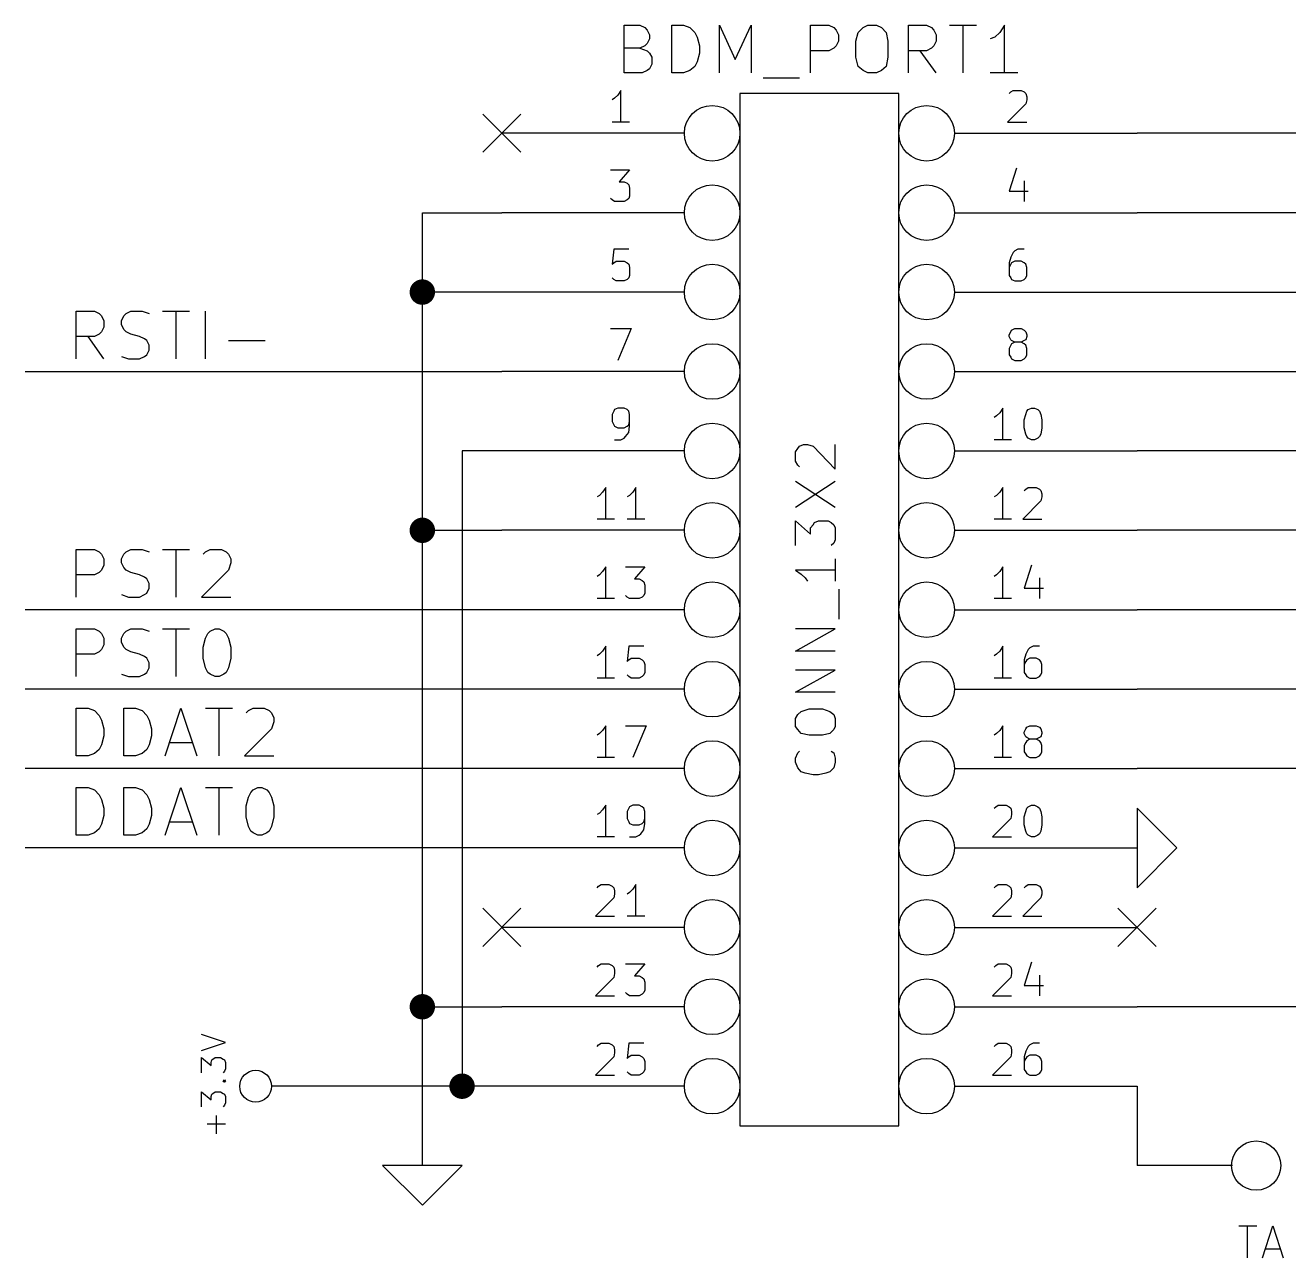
# Model space of a CAD drawing. Extents: x 4000 to 161350, y 4000 to 113000.
# Drawn here: x 121500 to 137410, y 65840 to 81360 of the extents above; entities that cross this region are included whole.
import ezdxf

# ---------------------------------------------------------------- set-up
doc = ezdxf.new("R2010")
doc.units = 0
for name, color, linetype in [('BLACK', 1, 'CONTINUOUS'), ('BLUE', 2, 'CONTINUOUS'), ('CYAN', 4, 'CONTINUOUS'), ('GREEN', 3, 'CONTINUOUS'), ('RED', 5, 'CONTINUOUS')]:
    doc.layers.add(name, color=color, linetype=linetype)

msp = doc.modelspace()

# ---------------------------------------------------------------- linework, layer by layer
at = {"layer": 'BLACK'}
for p, q in [((122140, 77160), (122140, 77760)), ((122140, 77760), (122370, 77760)), ((122370, 77760), (122430, 77730)), ((122430, 77730), (122460, 77700)), ((122460, 77700), (122490, 77640)), ((122710, 77640), (122740, 77700)), ((122740, 77700), (122770, 77730)), ((122770, 77730), (122830, 77760)), ((122830, 77760), (122970, 77760)), ((122970, 77760), (123060, 77730)), ((123230, 77760), (123570, 77760)), ((123400, 77160), (123400, 77760)), ((123770, 77160), (123770, 77760)), ((122460, 77500), (122430, 77470)), ((122490, 77560), (122460, 77500)), ((122490, 77640), (122490, 77560)), ((122710, 77590), (122710, 77640)), ((122740, 77530), (122710, 77590)), ((122770, 77500), (122740, 77530)), ((122830, 77470), (122770, 77500)), ((122370, 77440), (122140, 77440)), ((122490, 77160), (122290, 77440)), ((122430, 77470), (122370, 77440)), ((122940, 77440), (122830, 77470)), ((123000, 77410), (122940, 77440)), ((123030, 77390), (123000, 77410)), ((123060, 77330), (123030, 77390)), ((123060, 77270), (123060, 77330)), ((124060, 77390), (124520, 77390)), ((122710, 77190), (122800, 77160)), ((122940, 77160), (123000, 77190)), ((123000, 77190), (123030, 77210)), ((123030, 77210), (123060, 77270)), ((122800, 77160), (122940, 77160)), ((122140, 74160), (122140, 74760)), ((122140, 74760), (122370, 74760)), ((122370, 74760), (122430, 74730)), ((122430, 74730), (122460, 74700)), ((122460, 74700), (122490, 74640)), ((122490, 74640), (122490, 74560)), ((122710, 74640), (122740, 74700)), ((122710, 74590), (122710, 74640)), ((122740, 74700), (122770, 74730)), ((122770, 74730), (122830, 74760)), ((122830, 74760), (122970, 74760)), ((122970, 74760), (123060, 74730)), ((123230, 74760), (123570, 74760)), ((123400, 74160), (123400, 74760)), ((123740, 74700), (123770, 74730)), ((123770, 74730), (123830, 74760)), ((123830, 74760), (123970, 74760)), ((123970, 74760), (124030, 74730)), ((124030, 74730), (124060, 74700)), ((124060, 74700), (124090, 74640)), ((124090, 74640), (124090, 74590)), ((122430, 74470), (122370, 74440)), ((122460, 74500), (122430, 74470)), ((122490, 74560), (122460, 74500)), ((122740, 74530), (122710, 74590)), ((122770, 74500), (122740, 74530)), ((122830, 74470), (122770, 74500)), ((122940, 74440), (122830, 74470)), ((124060, 74500), (123720, 74160)), ((124090, 74590), (124060, 74500)), ((122370, 74440), (122140, 74440)), ((123000, 74410), (122940, 74440)), ((123030, 74390), (123000, 74410)), ((123060, 74330), (123030, 74390)), ((123060, 74270), (123060, 74330)), ((122710, 74190), (122800, 74160)), ((122800, 74160), (122940, 74160)), ((122940, 74160), (123000, 74190)), ((123000, 74190), (123030, 74210)), ((123030, 74210), (123060, 74270)), ((123720, 74160), (124090, 74160)), ((122140, 73160), (122140, 73760)), ((122140, 73760), (122370, 73760)), ((122370, 73760), (122430, 73730)), ((122430, 73730), (122460, 73700)), ((122460, 73700), (122490, 73640)), ((122710, 73640), (122740, 73700)), ((122740, 73700), (122770, 73730)), ((122770, 73730), (122830, 73760)), ((122830, 73760), (122970, 73760)), ((122970, 73760), (123060, 73730)), ((123230, 73760), (123570, 73760)), ((123400, 73160), (123400, 73760)), ((123770, 73640), (123800, 73700)), ((123800, 73700), (123830, 73730)), ((123830, 73730), (123890, 73760)), ((123890, 73760), (123940, 73760)), ((123940, 73760), (124000, 73730)), ((124000, 73730), (124030, 73700)), ((124030, 73700), (124060, 73640)), ((122490, 73560), (122460, 73500)), ((122490, 73640), (122490, 73560)), ((122710, 73590), (122710, 73640)), ((122740, 73530), (122710, 73590)), ((122770, 73500), (122740, 73530)), ((123740, 73530), (123770, 73640)), ((123740, 73390), (123740, 73530)), ((124060, 73640), (124090, 73530)), ((124090, 73530), (124090, 73390)), ((122370, 73440), (122140, 73440)), ((122430, 73470), (122370, 73440)), ((122460, 73500), (122430, 73470)), ((122830, 73470), (122770, 73500)), ((122940, 73440), (122830, 73470)), ((123000, 73410), (122940, 73440)), ((123030, 73390), (123000, 73410)), ((123060, 73330), (123030, 73390)), ((123770, 73270), (123740, 73390)), ((124090, 73390), (124060, 73270)), ((122710, 73190), (122800, 73160)), ((122940, 73160), (123000, 73190)), ((123000, 73190), (123030, 73210)), ((123030, 73210), (123060, 73270)), ((123060, 73270), (123060, 73330)), ((123800, 73210), (123770, 73270)), ((123830, 73190), (123800, 73210)), ((123890, 73160), (123830, 73190)), ((124000, 73190), (123940, 73160)), ((124030, 73210), (124000, 73190)), ((124060, 73270), (124030, 73210)), ((122800, 73160), (122940, 73160)), ((123940, 73160), (123890, 73160)), ((122140, 72160), (122140, 72760)), ((122140, 72760), (122290, 72760)), ((122290, 72760), (122370, 72730)), ((122370, 72730), (122430, 72670)), ((122740, 72160), (122740, 72760)), ((122740, 72760), (122890, 72760)), ((122890, 72760), (122970, 72730)), ((122970, 72730), (123030, 72670)), ((123260, 72160), (123460, 72760)), ((123460, 72760), (123660, 72160)), ((123770, 72760), (124110, 72760)), ((123940, 72160), (123940, 72760)), ((124280, 72700), (124310, 72730)), ((124310, 72730), (124370, 72760)), ((124370, 72760), (124510, 72760)), ((124510, 72760), (124570, 72730)), ((124570, 72730), (124600, 72700)), ((122430, 72670), (122460, 72610)), ((122460, 72610), (122490, 72500)), ((123030, 72670), (123060, 72610)), ((123060, 72610), (123090, 72500)), ((124600, 72700), (124630, 72640)), ((124630, 72590), (124600, 72500)), ((124630, 72640), (124630, 72590)), ((122490, 72410), (122460, 72300)), ((122490, 72500), (122490, 72410)), ((123090, 72410), (123060, 72300)), ((123090, 72500), (123090, 72410)), ((124600, 72500), (124260, 72160)), ((122430, 72240), (122370, 72190)), ((122460, 72300), (122430, 72240)), ((123030, 72240), (122970, 72190)), ((123060, 72300), (123030, 72240)), ((123310, 72330), (123600, 72330)), ((122290, 72160), (122140, 72160)), ((122370, 72190), (122290, 72160)), ((122890, 72160), (122740, 72160)), ((122970, 72190), (122890, 72160)), ((124260, 72160), (124630, 72160)), ((122140, 71160), (122140, 71760)), ((122140, 71760), (122290, 71760)), ((122290, 71760), (122370, 71730)), ((122740, 71160), (122740, 71760)), ((122740, 71760), (122890, 71760)), ((122890, 71760), (122970, 71730)), ((123260, 71160), (123460, 71760)), ((123460, 71760), (123660, 71160)), ((123770, 71760), (124110, 71760)), ((123940, 71160), (123940, 71760)), ((124370, 71730), (124430, 71760)), ((124430, 71760), (124480, 71760)), ((124480, 71760), (124540, 71730)), ((122370, 71730), (122430, 71670)), ((122430, 71670), (122460, 71610)), ((122460, 71610), (122490, 71500)), ((122970, 71730), (123030, 71670)), ((123030, 71670), (123060, 71610)), ((123060, 71610), (123090, 71500)), ((124280, 71530), (124310, 71640)), ((124310, 71640), (124340, 71700)), ((124340, 71700), (124370, 71730)), ((124540, 71730), (124570, 71700)), ((124570, 71700), (124600, 71640)), ((124600, 71640), (124630, 71530)), ((122490, 71500), (122490, 71410)), ((123090, 71500), (123090, 71410)), ((124280, 71390), (124280, 71530)), ((124630, 71530), (124630, 71390)), ((122460, 71300), (122430, 71240)), ((122490, 71410), (122460, 71300)), ((123060, 71300), (123030, 71240)), ((123090, 71410), (123060, 71300)), ((123310, 71330), (123600, 71330)), ((124310, 71270), (124280, 71390)), ((124630, 71390), (124600, 71270)), ((122290, 71160), (122140, 71160)), ((122370, 71190), (122290, 71160)), ((122430, 71240), (122370, 71190)), ((122890, 71160), (122740, 71160)), ((122970, 71190), (122890, 71160)), ((123030, 71240), (122970, 71190)), ((124340, 71210), (124310, 71270)), ((124370, 71190), (124340, 71210)), ((124430, 71160), (124370, 71190)), ((124480, 71160), (124430, 71160)), ((124540, 71190), (124480, 71160)), ((124570, 71210), (124540, 71190)), ((124600, 71270), (124570, 71210))]:
    msp.add_line(p, q, dxfattribs=at)
at = {"layer": 'BLUE'}
for p, q in [((127260, 80240), (127740, 79760)), ((127740, 80240), (127260, 79760)), ((127260, 70240), (127740, 69760)), ((127740, 70240), (127260, 69760)), ((135260, 70240), (135740, 69760)), ((135740, 70240), (135260, 69760))]:
    msp.add_line(p, q, dxfattribs=at)
at = {"layer": 'CYAN'}
for p, q in [((129040, 80760), (129040, 81360)), ((129040, 81360), (129240, 81360)), ((129240, 81360), (129300, 81330)), ((129300, 81330), (129330, 81300)), ((129640, 80760), (129640, 81360)), ((129640, 81360), (129790, 81360)), ((129790, 81360), (129870, 81330)), ((129870, 81330), (129930, 81270)), ((130240, 80760), (130240, 81360)), ((130240, 81360), (130440, 80930)), ((130440, 80930), (130640, 81360)), ((130640, 81360), (130640, 80760)), ((131390, 80760), (131390, 81360)), ((131390, 81360), (131620, 81360)), ((131620, 81360), (131680, 81330)), ((131680, 81330), (131710, 81300)), ((131990, 81270), (132050, 81330)), ((132050, 81330), (132110, 81360)), ((132110, 81360), (132220, 81360)), ((132220, 81360), (132280, 81330)), ((132280, 81330), (132340, 81270)), ((132620, 80760), (132620, 81360)), ((132620, 81360), (132850, 81360)), ((132850, 81360), (132910, 81330)), ((132910, 81330), (132940, 81300)), ((133140, 81360), (133480, 81360)), ((133310, 80760), (133310, 81360)), ((133830, 81360), (133770, 81270)), ((133830, 80760), (133830, 81360)), ((129330, 81300), (129360, 81240)), ((129360, 81190), (129330, 81130)), ((129360, 81240), (129360, 81190)), ((129930, 81270), (129960, 81210)), ((129960, 81210), (129990, 81100)), ((131710, 81300), (131740, 81240)), ((131740, 81160), (131710, 81100)), ((131740, 81240), (131740, 81160)), ((131960, 81160), (131990, 81270)), ((131960, 80960), (131960, 81160)), ((132340, 81270), (132360, 81160)), ((132360, 81160), (132360, 80960)), ((132940, 81300), (132970, 81240)), ((132970, 81160), (132940, 81100)), ((132970, 81240), (132970, 81160)), ((133710, 81210), (133650, 81190)), ((133770, 81270), (133710, 81210)), ((129240, 81070), (129040, 81070)), ((129300, 81100), (129240, 81070)), ((129240, 81070), (129330, 81040)), ((129330, 81130), (129300, 81100)), ((129330, 81040), (129360, 81010)), ((129360, 81010), (129390, 80960)), ((129990, 81010), (129960, 80900)), ((129990, 81100), (129990, 81010)), ((131620, 81040), (131390, 81040)), ((131680, 81070), (131620, 81040)), ((131710, 81100), (131680, 81070)), ((132850, 81040), (132620, 81040)), ((132970, 80760), (132770, 81040)), ((132910, 81070), (132850, 81040)), ((132940, 81100), (132910, 81070)), ((129390, 80870), (129360, 80810)), ((129390, 80960), (129390, 80870)), ((129930, 80840), (129870, 80790)), ((129960, 80900), (129930, 80840)), ((131990, 80840), (131960, 80960)), ((132050, 80790), (131990, 80840)), ((132340, 80840), (132280, 80790)), ((132360, 80960), (132340, 80840)), ((129270, 80760), (129040, 80760)), ((129330, 80790), (129270, 80760)), ((129360, 80810), (129330, 80790)), ((129790, 80760), (129640, 80760)), ((129870, 80790), (129790, 80760)), ((130790, 80700), (131250, 80700)), ((132110, 80760), (132050, 80790)), ((132220, 80760), (132110, 80760)), ((132280, 80790), (132220, 80760)), ((134000, 80760), (133650, 80760)), ((131230, 76030), (131250, 76060)), ((131250, 76060), (131300, 76080)), ((131300, 76080), (131350, 76080)), ((131350, 76080), (131420, 76060)), ((131420, 76060), (131700, 75770)), ((131700, 75770), (131700, 76080)), ((131200, 75990), (131230, 76030)), ((131200, 75870), (131200, 75990)), ((131230, 75820), (131200, 75870)), ((131250, 75800), (131230, 75820)), ((131200, 75290), (131700, 75620)), ((131200, 75620), (131700, 75290)), ((131200, 74810), (131200, 75120)), ((131200, 75120), (131390, 74950)), ((131420, 75070), (131440, 75100)), ((131440, 75100), (131490, 75120)), ((131490, 75120), (131610, 75120)), ((131610, 75120), (131650, 75100)), ((131650, 75100), (131680, 75070)), ((131390, 75030), (131420, 75070)), ((131390, 74950), (131390, 75030)), ((131680, 75070), (131700, 75030)), ((131700, 75030), (131700, 74880)), ((131680, 74840), (131650, 74810)), ((131700, 74880), (131680, 74840)), ((131700, 74640), (131700, 74360)), ((131700, 74500), (131200, 74500)), ((131200, 74500), (131270, 74450)), ((131270, 74450), (131320, 74400)), ((131320, 74400), (131350, 74360)), ((131750, 73880), (131750, 74260)), ((131200, 73480), (131700, 73760)), ((131700, 73760), (131200, 73760)), ((131700, 73480), (131200, 73480)), ((131200, 72960), (131700, 73240)), ((131700, 73240), (131200, 73240)), ((131700, 72960), (131200, 72960)), ((131230, 72680), (131270, 72720)), ((131270, 72720), (131370, 72750)), ((131370, 72750), (131540, 72750)), ((131540, 72750), (131630, 72720)), ((131630, 72720), (131680, 72680)), ((131200, 72630), (131230, 72680)), ((131200, 72530), (131200, 72630)), ((131680, 72680), (131700, 72630)), ((131700, 72630), (131700, 72530)), ((131230, 72490), (131200, 72530)), ((131270, 72440), (131230, 72490)), ((131370, 72420), (131270, 72440)), ((131540, 72420), (131370, 72420)), ((131630, 72440), (131540, 72420)), ((131680, 72490), (131630, 72440)), ((131700, 72530), (131680, 72490)), ((131200, 72130), (131230, 72200)), ((131200, 72080), (131200, 72130)), ((131230, 72010), (131200, 72080)), ((131230, 72200), (131250, 72220)), ((131650, 72220), (131680, 72200)), ((131680, 72200), (131700, 72130)), ((131700, 72080), (131680, 72010)), ((131700, 72130), (131700, 72080)), ((131270, 71960), (131230, 72010)), ((131320, 71940), (131270, 71960)), ((131420, 71920), (131320, 71940)), ((131490, 71920), (131420, 71920)), ((131580, 71940), (131490, 71920)), ((131630, 71960), (131580, 71940)), ((131680, 72010), (131630, 71960)), ((124020, 68550), (123720, 68650)), ((123720, 68450), (124020, 68550)), ((123720, 68170), (123720, 68360)), ((123720, 68360), (123840, 68260)), ((123840, 68300), (123850, 68330)), ((123840, 68260), (123840, 68300)), ((123850, 68330), (123860, 68340)), ((123860, 68340), (123890, 68360)), ((123890, 68360), (123960, 68360)), ((123960, 68360), (123990, 68340)), ((123990, 68340), (124010, 68330)), ((124010, 68330), (124020, 68300)), ((124020, 68300), (124020, 68220)), ((124010, 68190), (123990, 68170)), ((124020, 68220), (124010, 68190)), ((123990, 68060), (124010, 68080)), ((124010, 68050), (123990, 68060)), ((123990, 68060), (124020, 68060)), ((124010, 68080), (124020, 68060)), ((124020, 68060), (124010, 68050)), ((123720, 67740), (123720, 67930)), ((123720, 67930), (123840, 67830)), ((123840, 67870), (123850, 67900)), ((123840, 67830), (123840, 67870)), ((123850, 67900), (123860, 67910)), ((123860, 67910), (123890, 67930)), ((123890, 67930), (123960, 67930)), ((123960, 67930), (123990, 67910)), ((123990, 67910), (124010, 67900)), ((124010, 67900), (124020, 67870)), ((124020, 67790), (124010, 67760)), ((124020, 67870), (124020, 67790)), ((123910, 67400), (123910, 67630)), ((124010, 67760), (123990, 67740)), ((124020, 67520), (123790, 67520)), ((136780, 66240), (137010, 66240)), ((136890, 65840), (136890, 66240)), ((137080, 65840), (137210, 66240)), ((137210, 66240), (137340, 65840)), ((137120, 65950), (137310, 65950))]:
    msp.add_line(p, q, dxfattribs=at)
at = {"layer": 'GREEN'}
for p, q in [((151000, 80000), (135500, 80000)), ((126500, 67000), (126500, 79000)), ((126500, 79000), (127500, 79000)), ((151000, 79000), (135500, 79000)), ((127500, 78000), (126500, 78000)), ((135500, 78000), (138000, 78000)), ((121500, 77000), (127500, 77000)), ((135500, 77000), (151000, 77000)), ((127500, 76000), (127000, 76000)), ((127000, 76000), (127000, 68000)), ((151000, 76000), (135500, 76000)), ((126500, 75000), (127500, 75000)), ((151000, 75000), (135500, 75000)), ((127500, 74000), (121500, 74000)), ((151000, 74000), (135500, 74000)), ((127500, 73000), (121500, 73000)), ((151000, 73000), (135500, 73000)), ((127500, 72000), (121500, 72000)), ((151000, 72000), (135500, 72000)), ((127500, 71000), (121500, 71000)), ((126500, 69000), (127500, 69000)), ((150500, 69000), (135500, 69000)), ((127500, 68000), (125000, 68000)), ((135500, 68000), (135500, 67000))]:
    msp.add_line(p, q, dxfattribs=at)
at = {"layer": 'GREEN', "const_width": 160}
for points in [[(126420, 78000, 1), (126580, 78000, 1)], [(126420, 75000, 1), (126580, 75000, 1)], [(126420, 69000, 1), (126580, 69000, 1)], [(126920, 68000, 1), (127080, 68000, 1)]]:
    msp.add_lwpolyline(points, format="xyb", close=True, dxfattribs=at)
at = {"layer": 'RED'}
for p, q in [((129000, 80540), (128960, 80480)), ((129000, 80140), (129000, 80540)), ((133890, 80500), (133910, 80520)), ((133910, 80520), (133940, 80540)), ((133940, 80540), (134040, 80540)), ((134040, 80540), (134080, 80520)), ((134080, 80520), (134100, 80500)), ((128920, 80440), (128890, 80420)), ((128960, 80480), (128920, 80440)), ((130500, 80500), (130500, 67500)), ((132500, 80500), (130500, 80500)), ((132500, 67500), (132500, 80500)), ((134100, 80370), (133870, 80140)), ((134100, 80500), (134110, 80460)), ((134110, 80420), (134100, 80370)), ((134110, 80460), (134110, 80420)), ((129110, 80140), (128890, 80140)), ((133870, 80140), (134110, 80140)), ((129800, 80000), (127500, 80000)), ((133200, 80000), (135500, 80000)), ((133980, 79560), (133890, 79270)), ((128870, 79540), (129110, 79540)), ((129110, 79540), (128980, 79390)), ((134080, 79400), (134080, 79140)), ((128980, 79390), (129040, 79390)), ((129040, 79390), (129080, 79370)), ((129080, 79370), (129100, 79350)), ((129100, 79350), (129110, 79310)), ((129110, 79310), (129110, 79210)), ((133890, 79270), (134130, 79270)), ((128890, 79160), (128870, 79180)), ((128920, 79140), (128890, 79160)), ((129040, 79140), (128920, 79140)), ((129080, 79160), (129040, 79140)), ((129100, 79180), (129080, 79160)), ((129110, 79210), (129100, 79180)), ((129800, 79000), (127500, 79000)), ((133200, 79000), (135500, 79000)), ((128910, 78540), (128890, 78350)), ((129100, 78540), (128910, 78540)), ((133910, 78440), (133890, 78370)), ((133940, 78500), (133910, 78440)), ((133960, 78520), (133940, 78500)), ((134000, 78540), (133960, 78520)), ((134080, 78540), (134000, 78540)), ((128890, 78350), (128910, 78370)), ((128910, 78370), (128940, 78390)), ((128940, 78390), (129040, 78390)), ((129040, 78390), (129080, 78370)), ((129080, 78370), (129100, 78350)), ((129100, 78350), (129110, 78310)), ((129110, 78310), (129110, 78210)), ((133890, 78370), (133890, 78210)), ((133910, 78350), (133890, 78310)), ((133920, 78370), (133910, 78350)), ((133960, 78390), (133920, 78370)), ((134040, 78390), (133960, 78390)), ((134080, 78370), (134040, 78390)), ((134100, 78350), (134080, 78370)), ((134110, 78310), (134100, 78350)), ((134110, 78210), (134110, 78310)), ((128910, 78160), (128890, 78180)), ((128940, 78140), (128910, 78160)), ((129040, 78140), (128940, 78140)), ((129080, 78160), (129040, 78140)), ((129100, 78180), (129080, 78160)), ((129110, 78210), (129100, 78180)), ((133890, 78210), (133910, 78180)), ((133910, 78180), (133920, 78160)), ((133920, 78160), (133960, 78140)), ((133960, 78140), (134040, 78140)), ((134040, 78140), (134080, 78160)), ((134080, 78160), (134100, 78180)), ((134100, 78180), (134110, 78210)), ((129800, 78000), (127500, 78000)), ((133200, 78000), (135500, 78000)), ((128870, 77540), (129130, 77540)), ((129130, 77540), (128960, 77140)), ((133890, 77460), (133910, 77500)), ((133910, 77500), (133920, 77520)), ((133920, 77520), (133960, 77540)), ((133960, 77540), (134040, 77540)), ((134040, 77540), (134080, 77520)), ((134080, 77520), (134100, 77500)), ((134100, 77500), (134110, 77460)), ((133890, 77440), (133890, 77460)), ((133910, 77400), (133890, 77440)), ((133910, 77330), (133890, 77290)), ((133920, 77390), (133910, 77400)), ((133920, 77350), (133910, 77330)), ((133960, 77370), (133920, 77390)), ((133960, 77370), (133920, 77350)), ((134040, 77370), (133960, 77370)), ((134080, 77390), (134040, 77370)), ((134080, 77350), (134040, 77370)), ((134100, 77400), (134080, 77390)), ((134100, 77330), (134080, 77350)), ((134110, 77440), (134100, 77400)), ((134110, 77290), (134100, 77330)), ((134110, 77460), (134110, 77440)), ((133890, 77290), (133890, 77210)), ((133890, 77210), (133910, 77180)), ((133910, 77180), (133920, 77160)), ((134080, 77160), (134100, 77180)), ((134100, 77180), (134110, 77210)), ((134110, 77210), (134110, 77290)), ((133920, 77160), (133960, 77140)), ((133960, 77140), (134040, 77140)), ((134040, 77140), (134080, 77160)), ((129800, 77000), (127500, 77000)), ((133200, 77000), (135500, 77000)), ((128960, 76540), (128920, 76520)), ((129040, 76540), (128960, 76540)), ((129080, 76520), (129040, 76540)), ((133810, 76540), (133770, 76480)), ((133810, 76140), (133810, 76540)), ((134130, 76520), (134170, 76540)), ((134170, 76540), (134210, 76540)), ((134210, 76540), (134250, 76520)), ((128910, 76500), (128890, 76460)), ((128890, 76460), (128890, 76370)), ((128890, 76370), (128910, 76330)), ((128920, 76520), (128910, 76500)), ((129100, 76500), (129080, 76520)), ((129110, 76460), (129100, 76500)), ((129100, 76330), (129110, 76370)), ((129110, 76310), (129110, 76460)), ((133730, 76440), (133700, 76420)), ((133770, 76480), (133730, 76440)), ((134080, 76390), (134100, 76460)), ((134080, 76290), (134080, 76390)), ((134100, 76460), (134110, 76500)), ((134110, 76500), (134130, 76520)), ((134250, 76520), (134270, 76500)), ((134270, 76500), (134290, 76460)), ((134290, 76460), (134300, 76390)), ((134300, 76390), (134300, 76290)), ((128910, 76330), (128920, 76310)), ((128920, 76310), (128960, 76290)), ((128960, 76290), (129040, 76290)), ((129040, 76290), (129080, 76310)), ((129060, 76180), (129100, 76230)), ((129080, 76310), (129100, 76330)), ((129100, 76230), (129110, 76310)), ((134100, 76210), (134080, 76290)), ((134110, 76180), (134100, 76210)), ((134290, 76210), (134270, 76180)), ((134300, 76290), (134290, 76210)), ((128920, 76140), (129000, 76140)), ((129000, 76140), (129040, 76160)), ((129040, 76160), (129060, 76180)), ((133920, 76140), (133700, 76140)), ((134130, 76160), (134110, 76180)), ((134170, 76140), (134130, 76160)), ((134210, 76140), (134170, 76140)), ((134250, 76160), (134210, 76140)), ((134270, 76180), (134250, 76160)), ((129800, 76000), (127500, 76000)), ((133200, 76000), (135500, 76000)), ((128730, 75440), (128700, 75420)), ((128770, 75480), (128730, 75440)), ((128810, 75540), (128770, 75480)), ((128810, 75140), (128810, 75540)), ((129110, 75440), (129080, 75420)), ((129150, 75480), (129110, 75440)), ((129190, 75540), (129150, 75480)), ((129190, 75140), (129190, 75540)), ((133730, 75440), (133700, 75420)), ((133770, 75480), (133730, 75440)), ((133810, 75540), (133770, 75480)), ((133810, 75140), (133810, 75540)), ((134080, 75500), (134100, 75520)), ((134100, 75520), (134130, 75540)), ((134130, 75540), (134230, 75540)), ((134230, 75540), (134270, 75520)), ((134270, 75520), (134290, 75500)), ((134290, 75500), (134300, 75460)), ((134300, 75420), (134290, 75370)), ((134300, 75460), (134300, 75420)), ((134290, 75370), (134060, 75140)), ((128920, 75140), (128700, 75140)), ((129300, 75140), (129080, 75140)), ((133920, 75140), (133700, 75140)), ((134060, 75140), (134300, 75140)), ((129800, 75000), (127500, 75000)), ((133200, 75000), (135500, 75000)), ((128770, 74480), (128730, 74440)), ((128810, 74540), (128770, 74480)), ((128810, 74140), (128810, 74540)), ((129060, 74540), (129300, 74540)), ((129300, 74540), (129170, 74390)), ((133770, 74480), (133730, 74440)), ((133810, 74540), (133770, 74480)), ((133810, 74140), (133810, 74540)), ((134170, 74560), (134080, 74270)), ((128730, 74440), (128700, 74420)), ((129170, 74390), (129230, 74390)), ((129230, 74390), (129270, 74370)), ((129270, 74370), (129290, 74350)), ((129290, 74350), (129300, 74310)), ((129300, 74310), (129300, 74210)), ((133730, 74440), (133700, 74420)), ((134270, 74400), (134270, 74140)), ((129080, 74160), (129060, 74180)), ((129110, 74140), (129080, 74160)), ((129270, 74160), (129230, 74140)), ((129290, 74180), (129270, 74160)), ((129300, 74210), (129290, 74180)), ((134080, 74270), (134320, 74270)), ((129800, 74000), (127500, 74000)), ((128920, 74140), (128700, 74140)), ((129230, 74140), (129110, 74140)), ((133200, 74000), (135500, 74000)), ((133920, 74140), (133700, 74140)), ((128810, 73540), (128770, 73480)), ((128810, 73140), (128810, 73540)), ((129100, 73540), (129080, 73350)), ((129290, 73540), (129100, 73540)), ((133810, 73540), (133770, 73480)), ((133810, 73140), (133810, 73540)), ((134150, 73520), (134130, 73500)), ((134190, 73540), (134150, 73520)), ((134270, 73540), (134190, 73540)), ((128730, 73440), (128700, 73420)), ((128770, 73480), (128730, 73440)), ((129080, 73350), (129100, 73370)), ((129100, 73370), (129130, 73390)), ((129130, 73390), (129230, 73390)), ((129230, 73390), (129270, 73370)), ((129270, 73370), (129290, 73350)), ((129290, 73350), (129300, 73310)), ((133730, 73440), (133700, 73420)), ((133770, 73480), (133730, 73440)), ((134100, 73440), (134080, 73370)), ((134080, 73370), (134080, 73210)), ((134100, 73350), (134080, 73310)), ((134130, 73500), (134100, 73440)), ((134110, 73370), (134100, 73350)), ((134150, 73390), (134110, 73370)), ((134230, 73390), (134150, 73390)), ((134270, 73370), (134230, 73390)), ((134290, 73350), (134270, 73370)), ((134300, 73310), (134290, 73350)), ((129300, 73210), (129290, 73180)), ((129300, 73310), (129300, 73210)), ((134080, 73210), (134100, 73180)), ((134290, 73180), (134300, 73210)), ((134300, 73210), (134300, 73310)), ((128920, 73140), (128700, 73140)), ((129100, 73160), (129080, 73180)), ((129130, 73140), (129100, 73160)), ((129230, 73140), (129130, 73140)), ((129270, 73160), (129230, 73140)), ((129290, 73180), (129270, 73160)), ((133920, 73140), (133700, 73140)), ((134100, 73180), (134110, 73160)), ((134110, 73160), (134150, 73140)), ((134150, 73140), (134230, 73140)), ((134230, 73140), (134270, 73160)), ((134270, 73160), (134290, 73180)), ((129800, 73000), (127500, 73000)), ((133200, 73000), (135500, 73000)), ((128730, 72440), (128700, 72420)), ((128770, 72480), (128730, 72440)), ((128810, 72540), (128770, 72480)), ((128810, 72140), (128810, 72540)), ((129060, 72540), (129320, 72540)), ((129320, 72540), (129150, 72140)), ((133730, 72440), (133700, 72420)), ((133770, 72480), (133730, 72440)), ((133810, 72540), (133770, 72480)), ((133810, 72140), (133810, 72540)), ((134080, 72460), (134100, 72500)), ((134080, 72440), (134080, 72460)), ((134100, 72400), (134080, 72440)), ((134100, 72500), (134110, 72520)), ((134110, 72390), (134100, 72400)), ((134110, 72520), (134150, 72540)), ((134150, 72540), (134230, 72540)), ((134230, 72540), (134270, 72520)), ((134270, 72520), (134290, 72500)), ((134290, 72400), (134270, 72390)), ((134290, 72500), (134300, 72460)), ((134300, 72440), (134290, 72400)), ((134300, 72460), (134300, 72440)), ((134100, 72330), (134080, 72290)), ((134080, 72290), (134080, 72210)), ((134110, 72350), (134100, 72330)), ((134150, 72370), (134110, 72390)), ((134150, 72370), (134110, 72350)), ((134230, 72370), (134150, 72370)), ((134270, 72390), (134230, 72370)), ((134270, 72350), (134230, 72370)), ((134290, 72330), (134270, 72350)), ((134300, 72290), (134290, 72330)), ((134300, 72210), (134300, 72290)), ((128920, 72140), (128700, 72140)), ((133920, 72140), (133700, 72140)), ((134080, 72210), (134100, 72180)), ((134100, 72180), (134110, 72160)), ((134110, 72160), (134150, 72140)), ((134150, 72140), (134230, 72140)), ((134230, 72140), (134270, 72160)), ((134270, 72160), (134290, 72180)), ((134290, 72180), (134300, 72210)), ((129800, 72000), (127500, 72000)), ((133200, 72000), (135500, 72000)), ((128730, 71440), (128700, 71420)), ((128770, 71480), (128730, 71440)), ((128810, 71540), (128770, 71480)), ((128810, 71140), (128810, 71540)), ((129100, 71500), (129080, 71460)), ((129080, 71460), (129080, 71370)), ((129110, 71520), (129100, 71500)), ((129150, 71540), (129110, 71520)), ((129230, 71540), (129150, 71540)), ((129270, 71520), (129230, 71540)), ((129290, 71500), (129270, 71520)), ((129300, 71460), (129290, 71500)), ((129300, 71310), (129300, 71460)), ((133700, 71500), (133720, 71520)), ((133720, 71520), (133750, 71540)), ((133750, 71540), (133850, 71540)), ((133850, 71540), (133890, 71520)), ((133890, 71520), (133910, 71500)), ((133910, 71500), (133920, 71460)), ((133920, 71460), (133920, 71420)), ((134080, 71390), (134100, 71460)), ((134100, 71460), (134110, 71500)), ((134110, 71500), (134130, 71520)), ((134130, 71520), (134170, 71540)), ((134170, 71540), (134210, 71540)), ((134210, 71540), (134250, 71520)), ((134250, 71520), (134270, 71500)), ((134270, 71500), (134290, 71460)), ((134290, 71460), (134300, 71390)), ((136000, 71000), (135500, 71500)), ((135500, 71500), (135500, 70500)), ((129080, 71370), (129100, 71330)), ((129100, 71330), (129110, 71310)), ((129110, 71310), (129150, 71290)), ((129150, 71290), (129230, 71290)), ((129230, 71290), (129270, 71310)), ((129270, 71310), (129290, 71330)), ((129290, 71330), (129300, 71370)), ((129290, 71230), (129300, 71310)), ((133910, 71370), (133680, 71140)), ((133920, 71420), (133910, 71370)), ((134080, 71290), (134080, 71390)), ((134100, 71210), (134080, 71290)), ((134300, 71290), (134290, 71210)), ((134300, 71390), (134300, 71290)), ((128920, 71140), (128700, 71140)), ((129110, 71140), (129190, 71140)), ((129190, 71140), (129230, 71160)), ((129230, 71160), (129250, 71180)), ((129250, 71180), (129290, 71230)), ((133680, 71140), (133920, 71140)), ((134110, 71180), (134100, 71210)), ((134130, 71160), (134110, 71180)), ((134170, 71140), (134130, 71160)), ((134210, 71140), (134170, 71140)), ((134250, 71160), (134210, 71140)), ((134270, 71180), (134250, 71160)), ((134290, 71210), (134270, 71180)), ((129800, 71000), (127500, 71000)), ((133200, 71000), (135500, 71000)), ((135500, 70500), (136000, 71000)), ((128700, 70500), (128720, 70520)), ((128720, 70520), (128750, 70540)), ((128750, 70540), (128850, 70540)), ((128850, 70540), (128890, 70520)), ((128890, 70520), (128910, 70500)), ((128910, 70500), (128920, 70460)), ((129190, 70540), (129150, 70480)), ((129190, 70140), (129190, 70540)), ((133700, 70500), (133720, 70520)), ((133720, 70520), (133750, 70540)), ((133750, 70540), (133850, 70540)), ((133850, 70540), (133890, 70520)), ((133890, 70520), (133910, 70500)), ((133910, 70500), (133920, 70460)), ((134080, 70500), (134100, 70520)), ((134100, 70520), (134130, 70540)), ((134130, 70540), (134230, 70540)), ((134230, 70540), (134270, 70520)), ((134270, 70520), (134290, 70500)), ((134290, 70500), (134300, 70460)), ((128910, 70370), (128680, 70140)), ((128920, 70420), (128910, 70370)), ((128920, 70460), (128920, 70420)), ((129110, 70440), (129080, 70420)), ((129150, 70480), (129110, 70440)), ((133910, 70370), (133680, 70140)), ((133920, 70420), (133910, 70370)), ((133920, 70460), (133920, 70420)), ((134290, 70370), (134060, 70140)), ((134300, 70420), (134290, 70370)), ((134300, 70460), (134300, 70420)), ((128680, 70140), (128920, 70140)), ((129300, 70140), (129080, 70140)), ((133680, 70140), (133920, 70140)), ((134060, 70140), (134300, 70140)), ((129800, 70000), (127500, 70000)), ((133200, 70000), (135500, 70000)), ((128720, 69520), (128750, 69540)), ((128750, 69540), (128850, 69540)), ((128850, 69540), (128890, 69520)), ((129060, 69540), (129300, 69540)), ((129300, 69540), (129170, 69390)), ((133720, 69520), (133750, 69540)), ((133750, 69540), (133850, 69540)), ((133850, 69540), (133890, 69520)), ((134170, 69560), (134080, 69270)), ((128910, 69370), (128680, 69140)), ((128700, 69500), (128720, 69520)), ((128890, 69520), (128910, 69500)), ((128910, 69500), (128920, 69460)), ((128920, 69420), (128910, 69370)), ((128920, 69460), (128920, 69420)), ((129170, 69390), (129230, 69390)), ((129230, 69390), (129270, 69370)), ((129270, 69370), (129290, 69350)), ((133910, 69370), (133680, 69140)), ((133700, 69500), (133720, 69520)), ((133890, 69520), (133910, 69500)), ((133910, 69500), (133920, 69460)), ((133920, 69420), (133910, 69370)), ((133920, 69460), (133920, 69420)), ((134270, 69400), (134270, 69140)), ((129290, 69350), (129300, 69310)), ((129300, 69210), (129290, 69180)), ((129300, 69310), (129300, 69210)), ((134080, 69270), (134320, 69270)), ((128680, 69140), (128920, 69140)), ((129080, 69160), (129060, 69180)), ((129110, 69140), (129080, 69160)), ((129230, 69140), (129110, 69140)), ((129270, 69160), (129230, 69140)), ((129290, 69180), (129270, 69160)), ((133680, 69140), (133920, 69140)), ((129800, 69000), (127500, 69000)), ((133200, 69000), (135500, 69000)), ((128700, 68500), (128720, 68520)), ((128720, 68520), (128750, 68540)), ((128750, 68540), (128850, 68540)), ((128850, 68540), (128890, 68520)), ((128890, 68520), (128910, 68500)), ((128910, 68500), (128920, 68460)), ((128920, 68420), (128910, 68370)), ((128920, 68460), (128920, 68420)), ((129100, 68540), (129080, 68350)), ((129290, 68540), (129100, 68540)), ((133700, 68500), (133720, 68520)), ((133720, 68520), (133750, 68540)), ((133750, 68540), (133850, 68540)), ((133850, 68540), (133890, 68520)), ((133890, 68520), (133910, 68500)), ((133910, 68500), (133920, 68460)), ((133920, 68420), (133910, 68370)), ((133920, 68460), (133920, 68420)), ((134100, 68440), (134080, 68370)), ((134130, 68500), (134100, 68440)), ((134150, 68520), (134130, 68500)), ((134190, 68540), (134150, 68520)), ((134270, 68540), (134190, 68540)), ((128910, 68370), (128680, 68140)), ((129080, 68350), (129100, 68370)), ((129100, 68370), (129130, 68390)), ((129130, 68390), (129230, 68390)), ((129230, 68390), (129270, 68370)), ((129270, 68370), (129290, 68350)), ((129290, 68350), (129300, 68310)), ((129300, 68310), (129300, 68210)), ((133910, 68370), (133680, 68140)), ((134080, 68370), (134080, 68210)), ((134100, 68350), (134080, 68310)), ((134110, 68370), (134100, 68350)), ((134150, 68390), (134110, 68370)), ((134230, 68390), (134150, 68390)), ((134270, 68370), (134230, 68390)), ((134290, 68350), (134270, 68370)), ((134300, 68310), (134290, 68350)), ((134300, 68210), (134300, 68310)), ((128680, 68140), (128920, 68140)), ((129100, 68160), (129080, 68180)), ((129130, 68140), (129100, 68160)), ((129230, 68140), (129130, 68140)), ((129270, 68160), (129230, 68140)), ((129290, 68180), (129270, 68160)), ((129300, 68210), (129290, 68180)), ((133680, 68140), (133920, 68140)), ((134080, 68210), (134100, 68180)), ((134100, 68180), (134110, 68160)), ((134110, 68160), (134150, 68140)), ((134150, 68140), (134230, 68140)), ((134230, 68140), (134270, 68160)), ((134270, 68160), (134290, 68180)), ((134290, 68180), (134300, 68210)), ((125000, 68000), (124600, 68000)), ((129800, 68000), (127500, 68000)), ((133200, 68000), (135500, 68000)), ((130500, 67500), (132500, 67500)), ((126000, 67000), (126500, 66500)), ((127000, 67000), (126000, 67000)), ((126500, 66500), (127000, 67000)), ((136500, 67000), (135500, 67000)), ((136700, 67000), (136500, 67000))]:
    msp.add_line(p, q, dxfattribs=at)
for centre, radius in [((130150, 80000), 350), ((132850, 80000), 350), ((130150, 79000), 350), ((132850, 79000), 350), ((130150, 78000), 350), ((132850, 78000), 350), ((130150, 77000), 350), ((132850, 77000), 350), ((130150, 76000), 350), ((132850, 76000), 350), ((130150, 75000), 350), ((132850, 75000), 350), ((130150, 74000), 350), ((132850, 74000), 350), ((130150, 73000), 350), ((132850, 73000), 350), ((130150, 72000), 350), ((132850, 72000), 350), ((130150, 71000), 350), ((132850, 71000), 350), ((130150, 70000), 350), ((132850, 70000), 350), ((130150, 69000), 350), ((132850, 69000), 350), ((130150, 68000), 350), ((132850, 68000), 350), ((124400, 68000), 200), ((137000, 67000), 310)]:
    msp.add_circle(centre, radius, dxfattribs=at)

doc.saveas('drawing.dxf')
